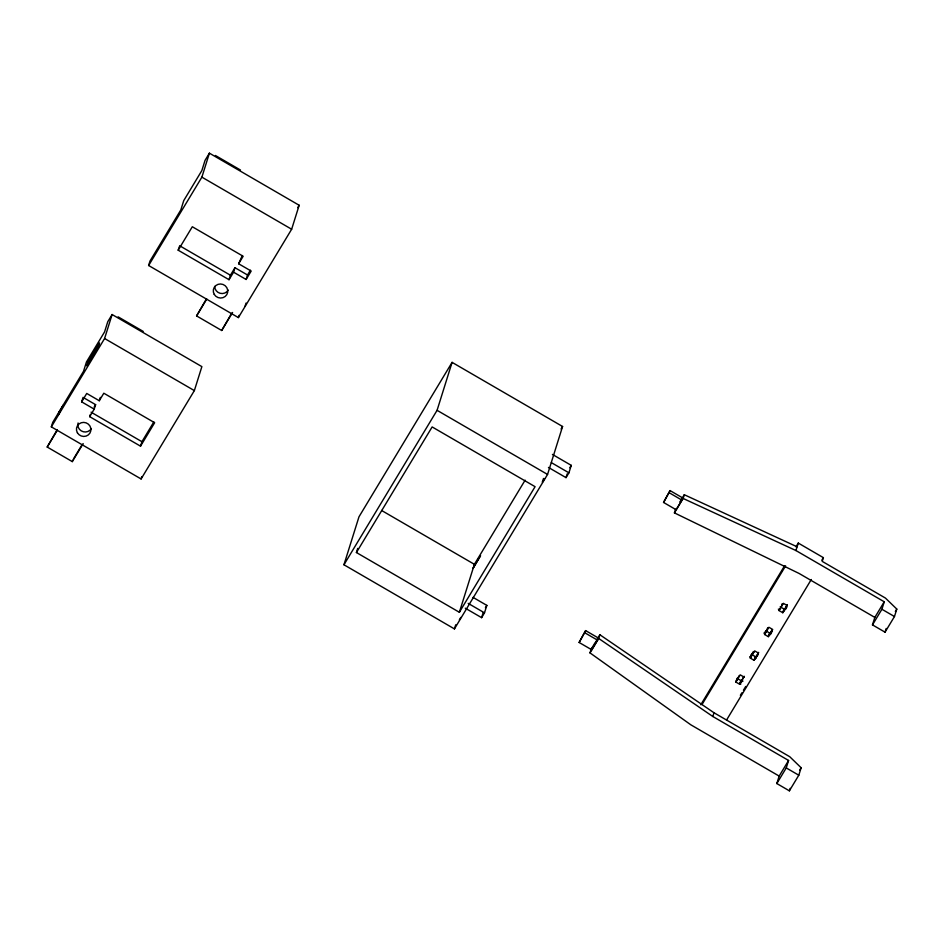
<?xml version="1.0" encoding="UTF-8"?>
<svg xmlns="http://www.w3.org/2000/svg" width="944" height="944" viewBox="0 0 944 944"><rect width="100%" height="100%" fill="white"/><g stroke="black" fill="none" stroke-linecap="round" stroke-linejoin="round"><path stroke-width="1.42" d="M51.33 426.865L52.734 422.381L83.532 371.287L86.459 361.965L104.572 331.91L107.758 321.739L112.112 314.529L201.874 366.626L194.358 390.604L141.093 478.962L51.33 426.865L104.595 338.507L112.112 314.529M83.178 443.586L72.31 461.616L47.2 447.043L57.088 429.921M81.656 401.861L83.06 397.389L95.615 404.669L94.211 409.153L89.68 416.658L140.526 446.17L154.651 422.735L103.805 393.223L99.285 400.74L86.73 393.447L81.656 401.861L94.211 409.153M72.31 461.616L72.782 460.129M89.68 416.658L90.376 414.416M99.285 400.74L100.335 397.377M148.621 265.5L150.013 261.016L180.823 209.922L183.75 200.6L201.863 170.545L205.049 160.374L209.403 153.164L299.165 205.261L291.649 229.239L238.384 317.597L148.621 265.5L201.886 177.142L209.403 153.164M233.557 272.191L246.113 279.471L247.517 274.999L234.962 267.707L233.557 272.191L229.026 279.707L178.18 250.195L179.23 246.832M140.526 446.17L141.93 441.698L153.825 421.956M141.093 478.962L141.789 476.72M232.566 312.464L221.698 330.494L196.588 315.921L206.476 298.8M229.026 279.707L230.43 275.223L234.962 267.707M246.113 279.471L251.187 271.058L238.631 263.777L242.301 255.541M221.698 330.494L231.587 313.373M238.384 317.597L239.08 315.355M245.133 306.033L246.077 303.048M343.946 564.772L358.98 516.816L452.093 362.366L562.577 426.487L547.555 474.443L454.43 628.893L343.946 564.772L437.072 410.321L452.093 362.366M356.419 552.535L432.14 426.936L535.083 486.679L459.362 612.278L356.419 552.535L357.705 548.417M459.362 612.278L474.395 564.323L525.124 480.166M454.43 628.893L455.716 624.775M465.274 608.184L481.605 617.659L483.163 612.68M481.605 617.659L484.496 612.845L486.844 605.387L473.027 597.375M543.508 478.455L542.34 482.195L544.511 478.584M548.452 467.433L566.022 477.629L567.191 473.9M566.022 477.629L568.925 472.826L571.262 465.357L552.429 454.43M579.132 642.475L585.634 630.616L598.189 637.908L597.493 640.138L591.687 649.755L579.132 642.475L585.634 630.616M596.974 639.56L599.877 634.757L713.994 712.755L789.75 756.722L801.137 767.743L798.801 775.213L789.373 790.836L776.818 783.544L779.166 776.086L690.855 724.827L590.012 652.906L591.18 649.177L594.803 643.171M591.687 649.755L592.395 647.525M590.012 652.906L598.708 638.486L599.877 634.757M663.561 502.444L670.063 490.597L682.618 497.877L681.91 500.119L676.116 509.736L663.561 502.444L670.063 490.597M795.993 546.859L798.27 543.071L823.38 557.644L822.212 561.373L885.413 598.059L896.8 609.081L894.464 616.538L885.035 632.173L872.48 624.881L874.828 617.411L799.072 573.445L674.429 512.887L675.597 509.158M674.429 512.887L683.126 498.456L684.294 494.727L797.102 546.8M776.818 783.544L786.246 767.92L788.582 760.463L712.826 716.496L713.994 712.755M740.946 683.952A4.366 4.201 17.4 0 1 739.895 683.503L744.238 676.293L739.659 684.258L735.895 682.064L737.063 678.335L740.828 680.518A4.366 4.201 17.4 0 0 742.999 681.131M739.282 675.491L736.119 681.32M739.659 684.258L740.828 680.518M741.087 682.123L740.603 682.5L741.606 682.064M743.4 677.674L743.294 678.052M750.905 655.584L751.282 656.363L750.905 655.584L752.356 653.177M750.327 658.121L754.681 650.912L758.445 653.095L754.091 660.304L750.327 658.121L751.495 654.393L755.259 656.576A4.366 4.201 17.4 0 0 756.309 657.024M749.666 656.682A4.366 4.201 17.4 0 0 750.563 657.378L753.713 651.549M754.091 660.304L755.259 656.576M755.519 658.18L755.047 658.546L757.489 655.714M756.038 658.121L755.401 658.558M754.327 659.561L758.681 652.351M758.103 654.888L757.843 653.732M764.581 634.486L768.923 627.276L772.699 629.459L768.345 636.669L764.581 634.486L765.442 631.748M763.908 633.046A4.366 4.201 17.4 0 0 764.817 633.731L767.968 627.902M768.345 636.669L769.513 632.94L765.749 630.745M872.48 624.881L881.908 609.258L884.245 601.788L795.934 550.541L798.27 543.071M769.773 634.545C770.575 636.645 775.72 622.45 768.581 635.926M772.357 631.253L772.275 630.403M783.013 611.972L787.367 604.762L782.788 612.727L779.012 610.544L782.765 603.959L781.88 604.018M782.788 612.727L783.957 608.986L780.181 606.803M784.098 610.969L784.204 610.591M785.337 609.706L786.789 607.311L786.529 606.154M789.373 790.836L790.152 788.346M885.035 632.173L886.204 628.433M47.2 447.043L57.348 430.216M178.18 250.195L192.316 226.749L243.163 256.261L238.631 263.777M94.105 407.171L95.615 404.669M73.502 458.926L82.199 444.494M196.588 315.921L206.736 299.083M247.517 274.999L250.408 270.185M297.714 207.668L299.165 205.261M561.066 429.001L562.577 426.487M459.362 619.819L460.814 617.411M485.393 607.794L486.844 605.387M569.81 467.764L571.262 465.357M679.951 501.937L684.294 494.727M595.286 642.711L598.189 637.908M680.435 501.488L682.618 497.877M700.802 704.743L784.57 565.81M701.994 704.554L785.609 565.869M735.895 682.064L740.238 674.854L744.002 677.037M779.012 610.544L783.367 603.322L787.131 605.517M740.379 695.315L741.901 692.79M743.424 690.265L745.713 686.477M821.858 560.17L823.38 557.644M726.55 720.048L811.285 579.51M779.166 776.086L788.582 760.463M874.828 617.411L884.245 601.788M799.686 770.151L801.137 767.743M895.349 611.476L896.8 609.081M767.33 628.338L768.215 628.279M753.076 651.974L753.961 651.926M683.126 498.456L795.934 550.541M215.397 155.477L240.508 170.05M201.886 177.142L291.649 229.239M881.908 609.258L894.464 616.538M669.355 492.827L681.91 500.119M179.584 245.711L230.43 275.223M551.343 462.619L568.925 472.826M437.072 410.321L547.555 474.443M118.106 316.842L143.217 331.415M104.595 338.507L194.358 390.604M381.612 510.48L474.395 564.323M584.938 632.858L597.493 640.138M786.246 767.92L798.801 775.213M468.177 603.381L484.496 612.845M91.084 412.186L141.93 441.698M598.708 638.486L712.826 716.496M765.478 632.043L765.537 632.728L765.159 631.937M736.78 679.633L736.662 679.999M228.2 290.162A7.269 7.009 17.4 0 1 214.677 286.374M91.367 428.576A7.269 7.009 17.4 0 1 78.081 422.971M785.007 609.435A4.366 4.201 17.4 0 1 783.957 608.986M770.564 633.377A4.366 4.201 17.4 0 1 769.513 632.94M779.248 609.789A4.366 4.201 17.4 0 1 778.352 609.104M473.215 568.052L480.496 555.756L473.215 568.052M59.012 412.316L58.08 415.301L63.366 405.106L59.012 412.316M87.957 362.177L86.777 365.906L98.377 346.672L99.545 342.943L87.957 362.177M214.241 294.386A7.269 7.009 17.4 0 0 226.796 294.646A7.269 7.009 17.4 0 0 220.518 283.979A7.269 7.009 17.4 0 0 214.241 294.386M77.408 432.8A7.269 7.009 17.4 0 0 89.963 433.06A7.269 7.009 17.4 0 0 83.686 422.393A7.269 7.009 17.4 0 0 77.408 432.8"/></g></svg>
